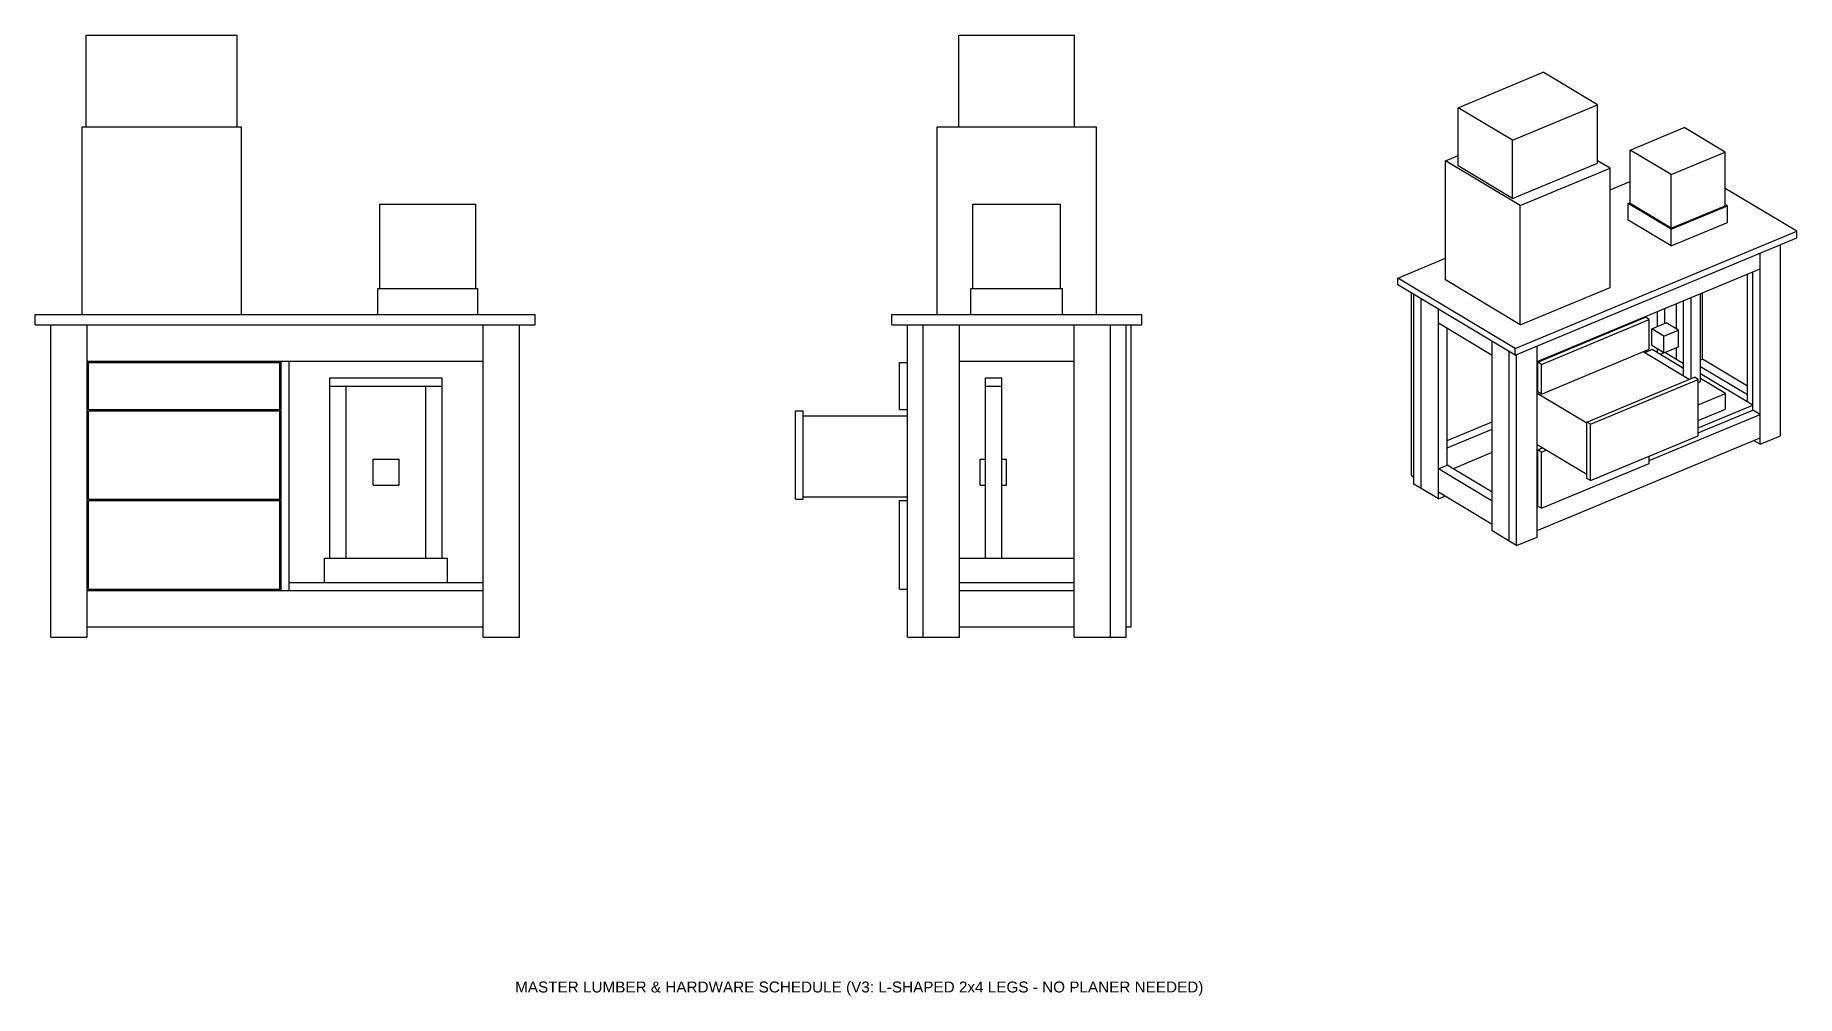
# Model space of a CAD drawing. Header units: millimetres. Extents: x 64 to 386, y 54 to 230.
import ezdxf
from ezdxf.enums import TextEntityAlignment as Align

# ---------------------------------------------------------------- set-up
doc = ezdxf.new("R2010")
doc.units = ezdxf.units.MM
for name, color, linetype in [('Annotation_Lumber_Cut_List', 7, 'CONTINUOUS'), ('View_Front_Elevation', 7, 'CONTINUOUS'), ('View_Isometric_Assembly', 7, 'CONTINUOUS'), ('View_Side_Elevation', 7, 'CONTINUOUS')]:
    doc.layers.add(name, color=color, linetype=linetype)
doc.styles.get("Standard").update_dxf_attribs({"font": 'arial.ttf'})

msp = doc.modelspace()

# ---------------------------------------------------------------- linework, layer by layer
at = {"layer": 'View_Front_Elevation'}
for p, q in [((73.61, 213.29), (73.61, 230.05)), ((73.61, 230.05), (101.24, 230.05)), ((101.24, 213.29), (101.24, 230.05)), ((72.85, 179), (72.85, 213.29)), ((72.85, 213.29), (102, 213.29)), ((102, 179), (102, 213.29)), ((127.34, 183.76), (127.34, 199.19)), ((127.34, 199.19), (144.86, 199.19)), ((144.86, 183.76), (144.86, 199.19)), ((126.95, 179), (126.95, 183.76)), ((126.95, 183.76), (145.24, 183.76)), ((145.24, 179), (145.24, 183.76)), ((64.28, 177.1), (64.28, 179)), ((64.28, 179), (155.72, 179)), ((155.72, 177.1), (155.72, 179)), ((64.28, 177.1), (155.72, 177.1)), ((67.14, 119.95), (67.14, 177.1)), ((73.81, 119.95), (73.81, 177.1)), ((73.81, 170.43), (73.81, 177.1)), ((146.19, 119.95), (146.19, 177.1)), ((146.19, 170.43), (146.19, 177.1)), ((152.86, 119.95), (152.86, 177.1)), ((73.81, 170.43), (146.19, 170.43)), ((74.04, 161.62), (74.04, 170.19)), ((74.04, 170.19), (109.05, 170.19)), ((109.05, 161.62), (109.05, 170.19)), ((109.29, 128.52), (109.29, 170.43)), ((110.71, 128.52), (110.71, 170.43)), ((118.17, 165.88), (118.17, 167.4)), ((118.17, 167.4), (138.74, 167.4)), ((118.17, 134.44), (118.17, 165.88)), ((118.17, 165.88), (121.16, 165.88)), ((118.17, 165.88), (138.74, 165.88)), ((121.16, 134.44), (121.16, 165.88)), ((135.75, 134.44), (135.75, 165.88)), ((135.75, 165.88), (138.74, 165.88)), ((138.74, 165.88), (138.74, 167.4)), ((138.74, 134.44), (138.74, 165.88)), ((74.04, 161.62), (109.05, 161.62)), ((74.04, 145.19), (74.04, 161.38)), ((74.04, 161.38), (109.05, 161.38)), ((109.05, 145.19), (109.05, 161.38)), ((126.07, 147.78), (126.07, 152.54)), ((126.07, 152.54), (130.84, 152.54)), ((130.84, 147.78), (130.84, 152.54)), ((74.04, 145.19), (109.05, 145.19)), ((126.07, 147.78), (130.84, 147.78)), ((74.04, 128.76), (74.04, 144.95)), ((74.04, 144.95), (109.05, 144.95)), ((109.05, 128.76), (109.05, 144.95)), ((117.22, 129.95), (117.22, 134.44)), ((117.22, 134.44), (139.69, 134.44)), ((139.69, 129.95), (139.69, 134.44)), ((110.71, 128.52), (110.71, 129.95)), ((110.71, 129.95), (146.19, 129.95)), ((73.81, 121.85), (73.81, 128.52)), ((73.81, 128.52), (146.19, 128.52)), ((74.04, 128.76), (109.05, 128.76)), ((146.19, 121.85), (146.19, 128.52)), ((67.14, 119.95), (73.81, 119.95)), ((73.81, 121.85), (146.19, 121.85)), ((146.19, 119.95), (152.86, 119.95))]:
    msp.add_line(p, q, dxfattribs=at)
at = {"layer": 'View_Isometric_Assembly'}
for p, q in [((324.54, 216.8), (340.1, 223.28)), ((350.03, 217.33), (340.1, 223.28)), ((334.47, 210.86), (324.54, 216.8)), ((324.54, 206.15), (324.54, 216.8)), ((334.47, 210.86), (350.03, 217.33)), ((350.03, 206.68), (350.03, 217.33)), ((356.01, 209.06), (365.88, 213.17)), ((373.4, 208.67), (365.88, 213.17)), ((334.47, 200.2), (334.47, 210.86)), ((322.23, 207.1), (324.54, 208.06)), ((335.91, 198.9), (322.23, 207.1)), ((322.23, 185.31), (322.23, 207.1)), ((334.47, 200.2), (350.03, 206.68)), ((352.33, 205.73), (350.03, 207.11)), ((363.52, 204.56), (356.01, 209.06)), ((356.01, 199.26), (356.01, 209.06)), ((363.52, 204.56), (373.4, 208.67)), ((373.4, 198.86), (373.4, 208.67)), ((334.47, 200.2), (324.54, 206.15)), ((335.91, 198.9), (352.33, 205.73)), ((352.33, 183.94), (352.33, 205.73)), ((352.33, 201.78), (356.01, 203.31)), ((363.52, 194.76), (363.52, 204.56)), ((386.49, 194.2), (373.4, 202.05)), ((335.91, 177.11), (335.91, 198.9)), ((355.62, 199.28), (356.01, 199.44)), ((363.49, 194.56), (355.62, 199.28)), ((355.62, 196.25), (355.62, 199.28)), ((363.52, 194.76), (356.01, 199.26)), ((363.49, 194.56), (373.79, 198.85)), ((363.52, 194.76), (373.4, 198.86)), ((373.79, 198.85), (373.4, 199.08)), ((373.79, 195.82), (373.79, 198.85)), ((334.98, 172.77), (386.49, 194.2)), ((363.49, 191.53), (355.62, 196.25)), ((363.49, 191.53), (373.79, 195.82)), ((363.49, 191.53), (363.49, 194.56)), ((386.49, 192.99), (386.49, 194.2)), ((334.98, 171.56), (386.49, 192.99)), ((379.78, 155.25), (379.78, 190.2)), ((379.78, 187.33), (379.78, 190.2)), ((383.54, 156.81), (383.54, 191.77)), ((313.51, 185.63), (322.23, 189.26)), ((339, 170.36), (379.78, 187.33)), ((334.98, 172.77), (313.51, 185.63)), ((313.51, 184.42), (313.51, 185.63)), ((334.98, 171.56), (313.51, 184.42)), ((335.91, 177.11), (322.23, 185.31)), ((335.91, 177.11), (352.33, 183.94)), ((377.46, 163), (377.46, 186.36)), ((378.44, 161.5), (378.44, 186.77)), ((316.02, 149.45), (316.02, 182.92)), ((316.46, 147.97), (316.46, 182.65)), ((316.46, 149.18), (316.46, 182.65)), ((317.8, 147.17), (317.8, 181.85)), ((317.8, 147.17), (317.8, 181.85)), ((364.49, 176.34), (364.49, 180.97)), ((365.79, 167.71), (365.79, 181.51)), ((367.19, 167.26), (367.19, 182.09)), ((368.87, 166.73), (368.87, 182.79)), ((369.23, 170.83), (369.23, 182.94)), ((320.93, 145.29), (320.93, 179.97)), ((320.93, 177.37), (320.93, 179.97)), ((330.77, 171.48), (320.93, 177.37)), ((339.13, 170.27), (358.85, 178.47)), ((339.8, 169.86), (359.52, 178.07)), ((357.65, 177.97), (357.65, 178.12)), ((358.45, 178.3), (358.45, 178.45)), ((359.52, 178.07), (358.85, 178.47)), ((358.97, 178.4), (358.97, 178.67)), ((359.52, 172.62), (359.52, 178.07)), ((359.95, 176.34), (362.63, 177.45)), ((361, 176.77), (361, 179.51)), ((362.34, 177.33), (362.34, 180.07)), ((364.87, 176.11), (362.63, 177.45)), ((322.54, 151.41), (322.54, 176.41)), ((330.77, 139.4), (330.77, 174.08)), ((330.77, 171.48), (330.77, 174.08)), ((352.34, 175.76), (352.19, 175.85)), ((362.19, 175), (359.95, 176.34)), ((359.95, 173.31), (359.95, 176.34)), ((362.19, 175), (364.87, 176.11)), ((362.19, 171.97), (362.19, 175)), ((364.87, 173.09), (364.87, 176.11)), ((333.9, 137.53), (333.9, 172.21)), ((333.9, 137.53), (333.9, 172.21)), ((334.98, 171.56), (334.98, 172.77)), ((335.24, 136.72), (335.24, 171.67)), ((339, 138.28), (339, 173.24)), ((339, 170.36), (339, 173.24)), ((339.8, 164.42), (359.52, 172.62)), ((366.8, 167.1), (358.38, 172.14)), ((358.45, 172.1), (358.45, 172.18)), ((358.97, 172.15), (360.02, 172.58)), ((358.97, 171.79), (358.97, 172.39)), ((362.19, 171.97), (359.95, 173.31)), ((365.79, 169.13), (360.02, 172.58)), ((361, 172), (361, 172.68)), ((361.49, 171.7), (362.17, 171.98)), ((362.19, 171.97), (364.87, 173.09)), ((365.79, 169.99), (362.36, 172.04)), ((364.49, 170.77), (364.49, 172.93)), ((368.87, 170.69), (369.23, 170.83)), ((377.46, 165.9), (369.23, 170.83)), ((339.8, 169.86), (339.13, 170.27)), ((339.13, 164.82), (339.13, 170.27)), ((339.8, 164.42), (339.8, 169.86)), ((377.46, 164.27), (368.87, 169.41)), ((378.44, 162.41), (368.87, 168.14)), ((348.08, 159.11), (339, 164.55)), ((339.8, 164.42), (339.13, 164.82)), ((348.08, 159.31), (367.8, 167.51)), ((348.75, 158.91), (368.47, 167.11)), ((368.47, 167.11), (367.8, 167.51)), ((368.47, 156.82), (368.47, 167.11)), ((368.47, 166.56), (368.87, 166.73)), ((368.47, 162.48), (373.44, 164.55)), ((373.44, 164.55), (368.87, 167.28)), ((373.44, 161.69), (373.44, 164.55)), ((368.47, 158.26), (378.44, 162.41)), ((368.47, 159.62), (373.44, 161.69)), ((368.47, 157.35), (378.44, 161.5)), ((368.47, 157.35), (378.44, 161.5)), ((377.46, 163), (377.46, 164.27)), ((378.44, 161.5), (378.44, 162.41)), ((379.78, 160.7), (378.44, 161.5)), ((322.54, 155.95), (330.77, 159.37)), ((322.54, 154.59), (330.77, 158.01)), ((348.75, 158.91), (348.08, 159.31)), ((348.08, 149.02), (348.08, 159.31)), ((348.75, 148.62), (348.75, 158.91)), ((359.52, 152.27), (379.78, 160.7)), ((379.78, 156.46), (379.78, 160.7)), ((339, 139.5), (379.78, 156.46)), ((348.08, 149.73), (339, 155.17)), ((348.75, 148.62), (368.47, 156.82)), ((379.78, 155.25), (378.59, 155.97)), ((379.78, 155.25), (383.54, 156.81)), ((323.59, 150.79), (330.77, 153.78)), ((339.13, 154.23), (339.98, 154.58)), ((339.8, 153.83), (339.13, 154.23)), ((339.13, 143.94), (339.13, 154.23)), ((339.8, 153.83), (340.65, 154.18)), ((339.8, 143.54), (339.8, 153.83)), ((339.8, 143.54), (359.52, 151.74)), ((359.52, 151.74), (359.52, 153.1)), ((316.46, 149.18), (316.02, 149.45)), ((320.93, 150.74), (322.54, 151.41)), ((330.77, 144.85), (320.93, 150.74)), ((320.93, 146.51), (320.93, 150.74)), ((330.77, 146.48), (322.54, 151.41)), ((348.75, 148.62), (348.08, 149.02)), ((317.8, 147.17), (316.46, 147.97)), ((320.93, 145.29), (317.8, 147.17)), ((330.77, 140.61), (320.93, 146.51)), ((320.93, 145.29), (322.13, 145.79)), ((339, 145.09), (339.13, 145.15)), ((330.77, 140.61), (330.77, 144.85)), ((339, 143.73), (339.28, 143.85)), ((339, 139.5), (339, 143.73)), ((339.8, 143.54), (339.13, 143.94)), ((333.9, 137.53), (330.77, 139.4)), ((335.24, 136.72), (333.9, 137.53)), ((335.24, 136.72), (339, 138.28))]:
    msp.add_line(p, q, dxfattribs=at)
at = {"layer": 'View_Side_Elevation'}
for p, q in [((233.24, 213.29), (233.24, 230.05)), ((233.24, 230.05), (254.38, 230.05)), ((254.38, 213.29), (254.38, 230.05)), ((229.24, 179), (229.24, 213.29)), ((229.24, 213.29), (258.38, 213.29)), ((258.38, 179), (258.38, 213.29)), ((235.81, 183.76), (235.81, 199.19)), ((235.81, 199.19), (251.81, 199.19)), ((251.81, 183.76), (251.81, 199.19)), ((235.43, 179), (235.43, 183.76)), ((235.43, 183.76), (252.19, 183.76)), ((252.19, 179), (252.19, 183.76)), ((220.95, 177.1), (220.95, 179)), ((220.95, 179), (266.67, 179)), ((266.67, 177.1), (266.67, 179)), ((220.95, 177.1), (266.67, 177.1)), ((223.81, 119.95), (223.81, 177.1)), ((226.67, 119.95), (226.67, 177.1)), ((226.67, 119.95), (226.67, 177.1)), ((233.33, 119.95), (233.33, 177.1)), ((233.33, 170.43), (233.33, 177.1)), ((254.29, 119.95), (254.29, 177.1)), ((254.29, 170.43), (254.29, 177.1)), ((260.96, 119.95), (260.96, 177.1)), ((260.96, 119.95), (260.96, 177.1)), ((263.81, 119.95), (263.81, 177.1)), ((263.81, 121.85), (263.81, 177.1)), ((264.77, 121.85), (264.77, 177.1)), ((222.38, 161.62), (222.38, 170.19)), ((222.38, 170.19), (223.81, 170.19)), ((233.33, 170.43), (254.29, 170.43)), ((238.1, 165.88), (238.1, 167.4)), ((238.1, 167.4), (241.09, 167.4)), ((238.1, 134.44), (238.1, 165.88)), ((238.1, 165.88), (241.09, 165.88)), ((238.1, 165.88), (241.09, 165.88)), ((241.09, 165.88), (241.09, 167.4)), ((241.09, 134.44), (241.09, 165.88)), ((203.33, 145.19), (203.33, 161.38)), ((203.33, 161.38), (204.76, 161.38)), ((204.76, 145.19), (204.76, 161.38)), ((222.38, 161.62), (223.81, 161.62)), ((204.76, 160.43), (223.81, 160.43)), ((237.14, 147.78), (237.14, 152.54)), ((237.14, 152.54), (238.1, 152.54)), ((241.09, 152.54), (241.91, 152.54)), ((241.91, 147.78), (241.91, 152.54)), ((203.33, 145.19), (204.76, 145.19)), ((204.76, 145.66), (223.81, 145.66)), ((237.14, 147.78), (238.1, 147.78)), ((241.09, 147.78), (241.91, 147.78)), ((222.38, 128.76), (222.38, 144.95)), ((222.38, 144.95), (223.81, 144.95)), ((233.33, 134.44), (254.29, 134.44)), ((233.33, 129.95), (254.29, 129.95)), ((222.38, 128.76), (223.81, 128.76)), ((233.33, 121.85), (233.33, 128.52)), ((233.33, 128.52), (254.29, 128.52)), ((254.29, 121.85), (254.29, 128.52)), ((223.81, 119.95), (226.67, 119.95)), ((226.67, 119.95), (233.33, 119.95)), ((233.33, 121.85), (254.29, 121.85)), ((254.29, 119.95), (260.96, 119.95)), ((260.96, 119.95), (263.81, 119.95)), ((263.81, 121.85), (264.77, 121.85))]:
    msp.add_line(p, q, dxfattribs=at)

# ---------------------------------------------------------------- texts
at = {"layer": 'Annotation_Lumber_Cut_List'}
msp.add_text('MASTER LUMBER & HARDWARE SCHEDULE (V3: L-SHAPED 2x4 LEGS - NO PLANER NEEDED)', height=2, dxfattribs=at).set_placement((215, 55), align=Align.CENTER)

doc.saveas('drawing.dxf')
